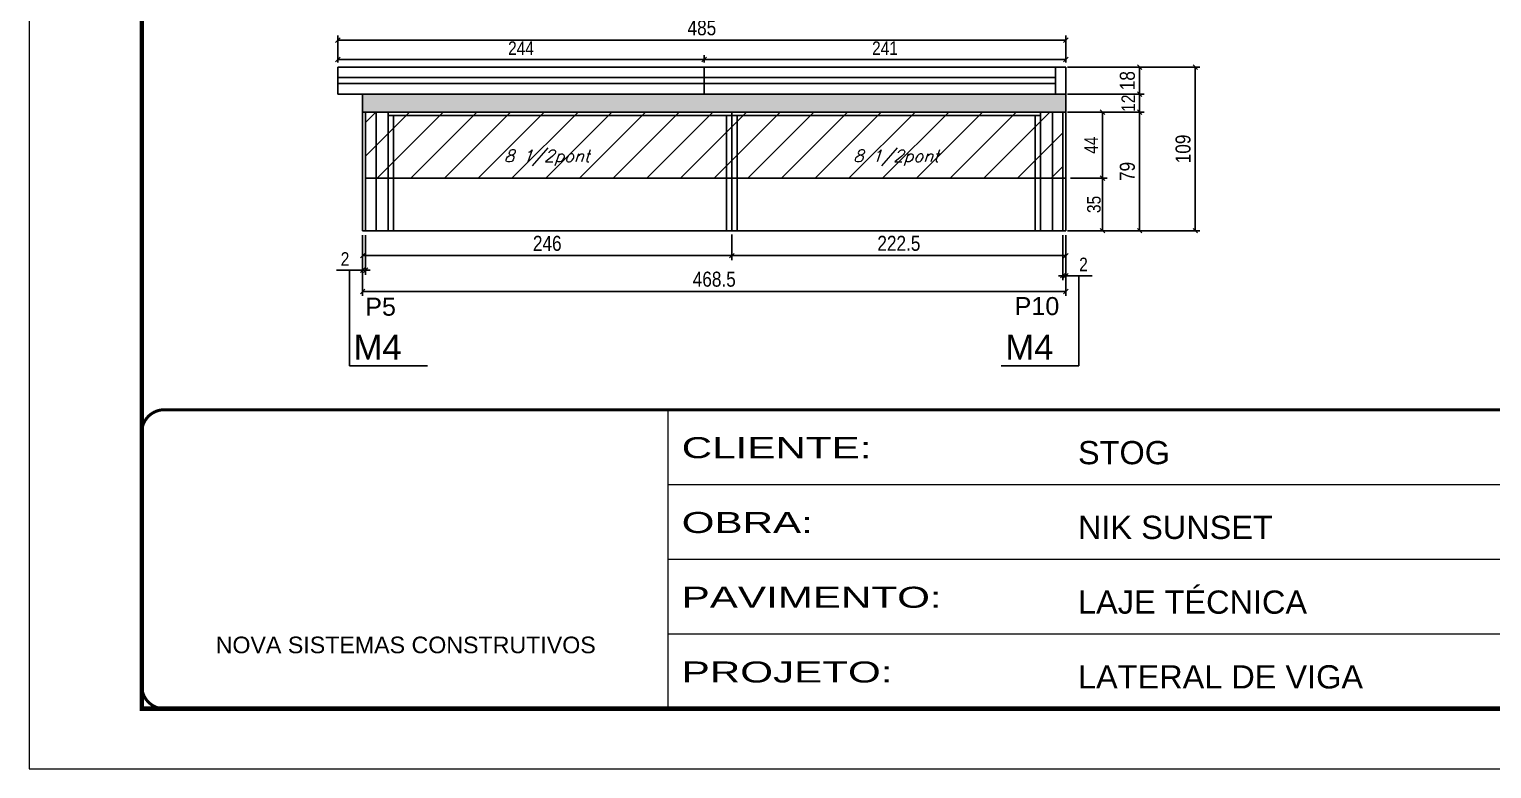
# Model space of a CAD drawing. Extents: x -10448 to -1189, y -11772 to 17235.
# Drawn here: x -7265 to -6290, y 13497 to 13990 of the extents above; entities that cross this region are included whole.
import ezdxf

# ---------------------------------------------------------------- set-up
doc = ezdxf.new("R2010")
doc.units = 0
doc.linetypes.add('CONTINUO', pattern=[0])
doc.linetypes.add('DASHED', pattern=[0.75, 0.5, -0.25])
for name, color, linetype in [('5', 5, 'Continuous'), ('COTA', 241, 'Continuous'), ('NOMENCLATURA', 7, 'Continuous'), ('Painéis', 200, 'Continuous'), ('Reaproveitamento', 251, 'Continuous'), ('SARR_2.2x7', 40, 'Continuous'), ('SARR_3.5x7', 81, 'Continuous'), ('texto', 7, 'Continuous')]:
    doc.layers.add(name, color=color, linetype=linetype)
doc.layers.add('Folhas', color=255, linetype='Continuous', lineweight=9)
doc.layers.add('SARRAFO DE PRESSAO', color=251, linetype='DASHED', lineweight=9)
doc.styles.add('ARIAL', font='arial.ttf')
doc.styles.add('COTA TECNICA', font='techl___.ttf', dxfattribs={"height": 10})
doc.styles.add('COTA TECNICA-50', font='techl___.ttf', dxfattribs={"height": 9})
doc.styles.add('Romans', font='romans.shx')
doc.styles.get("Standard").update_dxf_attribs({"font": 'arial.ttf'})
doc.styles.add('Tecnologia', font='')
doc.styles.get('Tecnologia').set_extended_font_data('Forgotten Futurist')
doc.dimstyles.new('COTA PAINEL-50', dxfattribs={"dimtxt": 9, "dimasz": 3, "dimexe": 3, "dimexo": 3, "dimgap": 3, "dimtad": 1, "dimdec": 1, "dimzin": 12, "dimdsep": 46, "dimtxsty": 'COTA TECNICA-50', "dimblk1": 'OBLIQUE', "dimblk2": 'OBLIQUE', "dimsah": 1, "dimcen": 0.9, "dimclrd": 4, "dimclre": 4, "dimclrt": 240, "dimadec": 1, "dimazin": 3, "dimtfac": 1, "dimtdec": 1, "dimtmove": 0, "dimatfit": 3, "dimfxl": 1, "dimtolj": 1, "dimtzin": 12, "dimarcsym": 0})
doc.dimstyles.new('PAINEL', dxfattribs={"dimtxt": 10, "dimasz": 3, "dimexe": 3, "dimexo": 3, "dimgap": 3, "dimtad": 1, "dimdec": 1, "dimzin": 12, "dimdsep": 46, "dimtxsty": 'COTA TECNICA', "dimblk1": 'OBLIQUE', "dimblk2": 'OBLIQUE', "dimsah": 1, "dimcen": 0.9, "dimclrd": 4, "dimclre": 4, "dimclrt": 240, "dimadec": 1, "dimazin": 3, "dimtfac": 1, "dimtdec": 1, "dimtmove": 0, "dimatfit": 3, "dimfxl": 1, "dimtolj": 1, "dimtzin": 12, "dimarcsym": 0})
pattern_1 = [(45, (-136285.783, -17230.444), (-11.2253202, 11.2253202), [])]

# ---------------------------------------------------------------- blocks, each defined once
blk = doc.blocks.new('9999999999')
at = {"color": 30, "linetype": 'CONTINUO'}
for p, q in [((98564.56, 34230.21), (98564.56, 34429.45)), ((98564.56, 34379.64), (99583.98, 34379.64)), ((98564.56, 34329.83), (99487.98, 34329.83)), ((98564.56, 34280.02), (99487.98, 34280.02))]:
    blk.add_line(p, q, dxfattribs=at)
at = {"color": 30, "linetype": 'CONTINUO', "const_width": 2}
blk.add_lwpolyline([(99583.98, 34230.21), (99583.98, 34414.45, 0.414214), (99568.98, 34429.45), (98228.98, 34429.45, 0.414214), (98213.98, 34414.45), (98213.98, 34245.21, 0.414214), (98228.98, 34230.21), (99583.98, 34230.21)], format="xyb", dxfattribs=at)
at = {"layer": 'Folhas'}
blk.add_lwpolyline([(98138.98, 34190.21), (99623.98, 34190.21), (99623.98, 35240.21), (98138.98, 35240.21)], close=True, dxfattribs=at)
at = {"layer": 'Folhas', "color": 30, "const_width": 3}
blk.add_lwpolyline([(98213.98, 34230.21), (99583.98, 34230.21), (99583.98, 35200.21), (98213.98, 35200.21)], close=True, dxfattribs=at)
at = {"color": 7, "linetype": 'Continuous', "ltscale": 5, "style": 'ARIAL'}
for s, height, p in [('STOG', 15.483, (98837.68, 34393.13)), ('NIK SUNSET', 15.483, (98837.68, 34343.32)), ('LAJE TÉCNICA', 15.4829, (98837.68, 34293.51)), ('NOVA SISTEMAS CONSTRUTIVOS', 11.0592, (98263.19, 34267.21)), ('LATERAL DE VIGA', 15.4829, (98837.68, 34243.7))]:
    blk.add_text(s, height=height, dxfattribs=at).set_placement(p)
at = {"layer": 'Folhas', "color": 7, "style": 'Tecnologia', "width": 1.5}
for s, p in [('CLIENTE:', (98573.65, 34397.17)), ('OBRA:', (98573.65, 34347.31)), ('PAVIMENTO:', (98573.65, 34297.5)), ('PROJETO:', (98573.65, 34247.69))]:
    blk.add_text(s, height=14, dxfattribs=at).set_placement(p)
blk = doc.blocks.new('_Oblique')
at = {"color": 0, "linetype": 'ByBlock', "lineweight": -2}
blk.add_line((-0.5, -0.5), (0.5, 0.5), dxfattribs=at)
blk = doc.blocks.new('*D239')
at = {"layer": 'COTA', "color": 4, "linetype": 'ByBlock', "lineweight": -2, "transparency": 16777216}
for p, q in [((-7042.67, 13852.61), (-7042.67, 13836.03)), ((-6796.67, 13853.03), (-6796.67, 13836.03)), ((-7042.67, 13839.03), (-6796.67, 13839.03))]:
    blk.add_line(p, q, dxfattribs=at)
at = {"layer": 'Defpoints', "color": 0, "linetype": 'ByBlock', "transparency": 16777216}
for p in [(-7042.67, 13855.61), (-6796.67, 13856.03), (-6796.67, 13839.03)]:
    blk.add_point(p, dxfattribs=at)
at = {"layer": 'COTA', "color": 4, "linetype": 'ByBlock', "lineweight": -2, "transparency": 16777216, "xscale": 3, "yscale": 3, "zscale": 3, "rotation": 180}
blk.add_blockref('_Oblique', (-7042.67, 13839.03), dxfattribs=at)
at = {"layer": 'COTA', "color": 4, "linetype": 'ByBlock', "lineweight": -2, "transparency": 16777216, "xscale": 3, "yscale": 3, "zscale": 3}
blk.add_blockref('_Oblique', (-6796.67, 13839.03), dxfattribs=at)
at = {"layer": 'COTA', "color": 240, "linetype": 'ByBlock', "transparency": 16777216, "insert": (-6919.67, 13847.13), "char_height": 10, "attachment_point": 5, "style": 'COTA TECNICA'}
blk.add_mtext('\\A1;246', dxfattribs=at)
blk = doc.blocks.new('*D240')
at = {"layer": 'COTA', "color": 4, "linetype": 'ByBlock', "lineweight": -2, "transparency": 16777216}
for p, q in [((-6796.67, 13853.03), (-6796.67, 13836.03)), ((-6574.17, 13852.61), (-6574.17, 13836.03)), ((-6796.67, 13839.03), (-6574.17, 13839.03))]:
    blk.add_line(p, q, dxfattribs=at)
at = {"layer": 'Defpoints', "color": 0, "linetype": 'ByBlock', "transparency": 16777216}
for p in [(-6796.67, 13856.03), (-6574.17, 13855.61), (-6574.17, 13839.03)]:
    blk.add_point(p, dxfattribs=at)
at = {"layer": 'COTA', "color": 4, "linetype": 'ByBlock', "lineweight": -2, "transparency": 16777216, "xscale": 3, "yscale": 3, "zscale": 3, "rotation": 180}
blk.add_blockref('_Oblique', (-6796.67, 13839.03), dxfattribs=at)
at = {"layer": 'COTA', "color": 4, "linetype": 'ByBlock', "lineweight": -2, "transparency": 16777216, "xscale": 3, "yscale": 3, "zscale": 3}
blk.add_blockref('_Oblique', (-6574.17, 13839.03), dxfattribs=at)
at = {"layer": 'COTA', "color": 240, "linetype": 'ByBlock', "transparency": 16777216, "insert": (-6685.42, 13847.14), "char_height": 10, "attachment_point": 5, "style": 'COTA TECNICA'}
blk.add_mtext('\\A1;222.5', dxfattribs=at)
blk = doc.blocks.new('*D241')
at = {"layer": 'COTA', "color": 4, "linetype": 'ByBlock', "lineweight": -2, "transparency": 16777216}
for p, q in [((-7042.67, 13852.61), (-7042.67, 13812.12)), ((-6574.17, 13852.61), (-6574.17, 13812.12)), ((-7042.67, 13815.12), (-6574.17, 13815.12))]:
    blk.add_line(p, q, dxfattribs=at)
at = {"layer": 'Defpoints', "color": 0, "linetype": 'ByBlock', "transparency": 16777216}
for p in [(-7042.67, 13855.61), (-6574.17, 13855.61), (-6574.17, 13815.12)]:
    blk.add_point(p, dxfattribs=at)
at = {"layer": 'COTA', "color": 4, "linetype": 'ByBlock', "lineweight": -2, "transparency": 16777216, "xscale": 3, "yscale": 3, "zscale": 3, "rotation": 180}
blk.add_blockref('_Oblique', (-7042.67, 13815.12), dxfattribs=at)
at = {"layer": 'COTA', "color": 4, "linetype": 'ByBlock', "lineweight": -2, "transparency": 16777216, "xscale": 3, "yscale": 3, "zscale": 3}
blk.add_blockref('_Oblique', (-6574.17, 13815.12), dxfattribs=at)
at = {"layer": 'COTA', "color": 240, "linetype": 'ByBlock', "transparency": 16777216, "insert": (-6808.42, 13823.25), "char_height": 10, "attachment_point": 5, "style": 'COTA TECNICA'}
blk.add_mtext('\\A1;468.5', dxfattribs=at)
blk = doc.blocks.new('*D243')
at = {"layer": 'COTA', "color": 4, "linetype": 'ByBlock', "lineweight": -2, "transparency": 16777216}
for p, q in [((-6573.17, 13934.61), (-6522.05, 13934.61)), ((-6525.05, 13934.61), (-6525.05, 13855.61)), ((-6573.17, 13855.61), (-6522.05, 13855.61))]:
    blk.add_line(p, q, dxfattribs=at)
at = {"layer": 'Defpoints', "color": 0, "linetype": 'ByBlock', "transparency": 16777216}
for p in [(-6576.17, 13934.61), (-6576.17, 13855.61), (-6525.05, 13855.61)]:
    blk.add_point(p, dxfattribs=at)
at = {"layer": 'COTA', "color": 4, "linetype": 'ByBlock', "lineweight": -2, "transparency": 16777216, "xscale": 3, "yscale": 3, "zscale": 3}
for p, rotation in [((-6525.05, 13934.61), 90), ((-6525.05, 13855.61), 270)]:
    blk.add_blockref('_Oblique', p, dxfattribs=dict(at, rotation=rotation))
at = {"layer": 'COTA', "color": 240, "linetype": 'ByBlock', "transparency": 16777216, "insert": (-6533.16, 13895.11), "char_height": 10, "attachment_point": 5, "rotation": 90, "style": 'COTA TECNICA'}
blk.add_mtext('\\A1;79', dxfattribs=at)
blk = doc.blocks.new('*D244')
at = {"layer": 'COTA', "color": 4, "linetype": 'ByBlock', "lineweight": -2, "transparency": 16777216}
for p, q in [((-6573.17, 13964.61), (-6522.05, 13964.61)), ((-6525.05, 13946.61), (-6525.05, 13964.61)), ((-6573.17, 13946.61), (-6522.05, 13946.61))]:
    blk.add_line(p, q, dxfattribs=at)
at = {"layer": 'Defpoints', "color": 0, "linetype": 'ByBlock', "transparency": 16777216}
for p in [(-6576.17, 13964.61), (-6525.05, 13964.61), (-6576.17, 13946.61)]:
    blk.add_point(p, dxfattribs=at)
at = {"layer": 'COTA', "color": 4, "linetype": 'ByBlock', "lineweight": -2, "transparency": 16777216, "xscale": 3, "yscale": 3, "zscale": 3}
for p, rotation in [((-6525.05, 13964.61), 90), ((-6525.05, 13946.61), 270)]:
    blk.add_blockref('_Oblique', p, dxfattribs=dict(at, rotation=rotation))
at = {"layer": 'COTA', "color": 240, "linetype": 'ByBlock', "transparency": 16777216, "insert": (-6533.15, 13955.61), "char_height": 10, "attachment_point": 5, "rotation": 90, "style": 'COTA TECNICA'}
blk.add_mtext('\\A1;18', dxfattribs=at)
blk = doc.blocks.new('*D245')
at = {"layer": 'COTA', "color": 4, "linetype": 'ByBlock', "lineweight": -2, "transparency": 16777216}
for p, q in [((-6573.17, 13964.61), (-6484.92, 13964.61)), ((-6487.92, 13964.61), (-6487.92, 13855.61)), ((-6573.17, 13855.61), (-6484.92, 13855.61))]:
    blk.add_line(p, q, dxfattribs=at)
at = {"layer": 'Defpoints', "color": 0, "linetype": 'ByBlock', "transparency": 16777216}
for p in [(-6576.17, 13964.61), (-6576.17, 13855.61), (-6487.92, 13855.61)]:
    blk.add_point(p, dxfattribs=at)
at = {"layer": 'COTA', "color": 4, "linetype": 'ByBlock', "lineweight": -2, "transparency": 16777216, "xscale": 3, "yscale": 3, "zscale": 3}
for p, rotation in [((-6487.92, 13964.61), 90), ((-6487.92, 13855.61), 270)]:
    blk.add_blockref('_Oblique', p, dxfattribs=dict(at, rotation=rotation))
at = {"layer": 'COTA', "color": 240, "linetype": 'ByBlock', "transparency": 16777216, "insert": (-6496.05, 13910.11), "char_height": 10, "attachment_point": 5, "rotation": 90, "style": 'COTA TECNICA'}
blk.add_mtext('\\A1;109', dxfattribs=at)
blk = doc.blocks.new('*D250')
at = {"layer": 'COTA', "color": 4, "linetype": 'ByBlock', "lineweight": -2, "transparency": 16777216}
for p, q in [((-6571.17, 13946.61), (-6522.05, 13946.61)), ((-6525.05, 13934.61), (-6525.05, 13946.61)), ((-6573.17, 13934.61), (-6522.05, 13934.61))]:
    blk.add_line(p, q, dxfattribs=at)
at = {"layer": 'Defpoints', "color": 0, "linetype": 'ByBlock', "transparency": 16777216}
for p in [(-6574.17, 13946.61), (-6525.05, 13946.61), (-6576.17, 13934.61)]:
    blk.add_point(p, dxfattribs=at)
at = {"layer": 'COTA', "color": 4, "linetype": 'ByBlock', "lineweight": -2, "transparency": 16777216, "xscale": 3, "yscale": 3, "zscale": 3}
for p, rotation in [((-6525.05, 13946.61), 90), ((-6525.05, 13934.61), 270)]:
    blk.add_blockref('_Oblique', p, dxfattribs=dict(at, rotation=rotation))
at = {"layer": 'COTA', "color": 240, "linetype": 'ByBlock', "transparency": 16777216, "insert": (-6532.61, 13940.61), "char_height": 9, "attachment_point": 5, "rotation": 90, "style": 'COTA TECNICA-50'}
blk.add_mtext('\\A1;12', dxfattribs=at)
blk = doc.blocks.new('*D251')
at = {"layer": 'COTA', "color": 4, "linetype": 'ByBlock', "lineweight": -2, "transparency": 16777216}
for p, q in [((-6573.17, 13934.61), (-6546.74, 13934.61)), ((-6549.74, 13934.61), (-6549.74, 13890.61)), ((-6571.17, 13890.61), (-6546.74, 13890.61))]:
    blk.add_line(p, q, dxfattribs=at)
at = {"layer": 'Defpoints', "color": 0, "linetype": 'ByBlock', "transparency": 16777216}
for p in [(-6576.17, 13934.61), (-6574.17, 13890.61), (-6549.74, 13890.61)]:
    blk.add_point(p, dxfattribs=at)
at = {"layer": 'COTA', "color": 4, "linetype": 'ByBlock', "lineweight": -2, "transparency": 16777216, "xscale": 3, "yscale": 3, "zscale": 3}
for p, rotation in [((-6549.74, 13934.61), 90), ((-6549.74, 13890.61), 270)]:
    blk.add_blockref('_Oblique', p, dxfattribs=dict(at, rotation=rotation))
at = {"layer": 'COTA', "color": 240, "linetype": 'ByBlock', "transparency": 16777216, "insert": (-6557.3, 13912.61), "char_height": 9, "attachment_point": 5, "rotation": 90, "style": 'COTA TECNICA-50'}
blk.add_mtext('\\A1;44', dxfattribs=at)
blk = doc.blocks.new('*D252')
at = {"layer": 'COTA', "color": 4, "linetype": 'ByBlock', "lineweight": -2, "transparency": 16777216}
for p, q in [((-6571.17, 13890.61), (-6546.74, 13890.61)), ((-6549.74, 13890.61), (-6549.74, 13855.61)), ((-6571.17, 13855.61), (-6546.74, 13855.61))]:
    blk.add_line(p, q, dxfattribs=at)
at = {"layer": 'Defpoints', "color": 0, "linetype": 'ByBlock', "transparency": 16777216}
for p in [(-6574.17, 13890.61), (-6574.17, 13855.61), (-6549.74, 13855.61)]:
    blk.add_point(p, dxfattribs=at)
at = {"layer": 'COTA', "color": 4, "linetype": 'ByBlock', "lineweight": -2, "transparency": 16777216, "xscale": 3, "yscale": 3, "zscale": 3}
for p, rotation in [((-6549.74, 13890.61), 90), ((-6549.74, 13855.61), 270)]:
    blk.add_blockref('_Oblique', p, dxfattribs=dict(at, rotation=rotation))
at = {"layer": 'COTA', "color": 240, "linetype": 'ByBlock', "transparency": 16777216, "insert": (-6555.43, 13873.11), "char_height": 9, "attachment_point": 5, "rotation": 90, "style": 'COTA TECNICA-50'}
blk.add_mtext('\\A1;35', dxfattribs=at)
blk = doc.blocks.new('*D256')
at = {"layer": 'COTA', "color": 4, "linetype": 'ByBlock', "lineweight": -2, "transparency": 16777216}
for p, q in [((-7059.17, 13967.61), (-7059.17, 13972.67)), ((-6815.17, 13967.61), (-6815.17, 13972.67)), ((-7059.17, 13969.67), (-6815.17, 13969.67))]:
    blk.add_line(p, q, dxfattribs=at)
at = {"layer": 'Defpoints', "color": 0, "linetype": 'ByBlock', "transparency": 16777216}
for p in [(-7059.17, 13964.61), (-6815.17, 13969.67), (-6815.17, 13964.61)]:
    blk.add_point(p, dxfattribs=at)
at = {"layer": 'COTA', "color": 4, "linetype": 'ByBlock', "lineweight": -2, "transparency": 16777216, "xscale": 3, "yscale": 3, "zscale": 3, "rotation": 180}
blk.add_blockref('_Oblique', (-7059.17, 13969.67), dxfattribs=at)
at = {"layer": 'COTA', "color": 4, "linetype": 'ByBlock', "lineweight": -2, "transparency": 16777216, "xscale": 3, "yscale": 3, "zscale": 3}
blk.add_blockref('_Oblique', (-6815.17, 13969.67), dxfattribs=at)
at = {"layer": 'COTA', "color": 240, "linetype": 'ByBlock', "transparency": 16777216, "insert": (-6937.17, 13977.23), "char_height": 9, "attachment_point": 5, "style": 'COTA TECNICA-50'}
blk.add_mtext('\\A1;244', dxfattribs=at)
blk = doc.blocks.new('*D257')
at = {"layer": 'COTA', "color": 4, "linetype": 'ByBlock', "lineweight": -2, "transparency": 16777216}
for p, q in [((-6815.17, 13967.61), (-6815.17, 13972.67)), ((-6574.17, 13967.61), (-6574.17, 13972.67)), ((-6815.17, 13969.67), (-6574.17, 13969.67))]:
    blk.add_line(p, q, dxfattribs=at)
at = {"layer": 'Defpoints', "color": 0, "linetype": 'ByBlock', "transparency": 16777216}
for p in [(-6815.17, 13964.61), (-6574.17, 13969.67), (-6574.17, 13964.61)]:
    blk.add_point(p, dxfattribs=at)
at = {"layer": 'COTA', "color": 4, "linetype": 'ByBlock', "lineweight": -2, "transparency": 16777216, "xscale": 3, "yscale": 3, "zscale": 3, "rotation": 180}
blk.add_blockref('_Oblique', (-6815.17, 13969.67), dxfattribs=at)
at = {"layer": 'COTA', "color": 4, "linetype": 'ByBlock', "lineweight": -2, "transparency": 16777216, "xscale": 3, "yscale": 3, "zscale": 3}
blk.add_blockref('_Oblique', (-6574.17, 13969.67), dxfattribs=at)
at = {"layer": 'COTA', "color": 240, "linetype": 'ByBlock', "transparency": 16777216, "insert": (-6694.67, 13977.23), "char_height": 9, "attachment_point": 5, "style": 'COTA TECNICA-50'}
blk.add_mtext('\\A1;241', dxfattribs=at)
blk = doc.blocks.new('*D246')
at = {"layer": 'COTA', "color": 4, "linetype": 'ByBlock', "lineweight": -2, "transparency": 16777216}
for p, q in [((-7042.67, 13852.61), (-7042.67, 13826.28)), ((-7040.67, 13852.61), (-7040.67, 13826.28)), ((-7042.67, 13829.28), (-7060.17, 13829.28)), ((-7040.67, 13829.28), (-7042.67, 13829.28)), ((-7040.67, 13829.28), (-7037.67, 13829.28))]:
    blk.add_line(p, q, dxfattribs=at)
at = {"layer": 'Defpoints', "color": 0, "linetype": 'ByBlock', "transparency": 16777216}
for p in [(-7042.67, 13855.61), (-7040.67, 13855.61), (-7042.67, 13829.28)]:
    blk.add_point(p, dxfattribs=at)
at = {"layer": 'COTA', "color": 4, "linetype": 'ByBlock', "lineweight": -2, "transparency": 16777216, "xscale": 3, "yscale": 3, "zscale": 3}
blk.add_blockref('_Oblique', (-7042.67, 13829.28), dxfattribs=at)
at = {"layer": 'COTA', "color": 4, "linetype": 'ByBlock', "lineweight": -2, "transparency": 16777216, "xscale": 3, "yscale": 3, "zscale": 3, "rotation": 180}
blk.add_blockref('_Oblique', (-7040.67, 13829.28), dxfattribs=at)
at = {"layer": 'COTA', "color": 240, "linetype": 'ByBlock', "transparency": 16777216, "insert": (-7054.42, 13836.78), "char_height": 9, "attachment_point": 5, "style": 'COTA TECNICA-50'}
blk.add_mtext('\\A1;2', dxfattribs=at)
blk = doc.blocks.new('*D247')
at = {"layer": 'COTA', "color": 4, "linetype": 'ByBlock', "lineweight": -2, "transparency": 16777216}
for p, q in [((-6576.17, 13852.61), (-6576.17, 13822.65)), ((-6574.17, 13852.61), (-6574.17, 13822.65)), ((-6576.17, 13825.65), (-6579.17, 13825.65)), ((-6576.17, 13825.65), (-6574.17, 13825.65)), ((-6574.17, 13825.65), (-6556.67, 13825.65))]:
    blk.add_line(p, q, dxfattribs=at)
at = {"layer": 'Defpoints', "color": 0, "linetype": 'ByBlock', "transparency": 16777216}
for p in [(-6576.17, 13855.61), (-6574.17, 13855.61), (-6574.17, 13825.65)]:
    blk.add_point(p, dxfattribs=at)
at = {"layer": 'COTA', "color": 4, "linetype": 'ByBlock', "lineweight": -2, "transparency": 16777216, "xscale": 3, "yscale": 3, "zscale": 3}
blk.add_blockref('_Oblique', (-6576.17, 13825.65), dxfattribs=at)
at = {"layer": 'COTA', "color": 4, "linetype": 'ByBlock', "lineweight": -2, "transparency": 16777216, "xscale": 3, "yscale": 3, "zscale": 3, "rotation": 180}
blk.add_blockref('_Oblique', (-6574.17, 13825.65), dxfattribs=at)
at = {"layer": 'COTA', "color": 240, "linetype": 'ByBlock', "transparency": 16777216, "insert": (-6562.42, 13833.15), "char_height": 9, "attachment_point": 5, "style": 'COTA TECNICA-50'}
blk.add_mtext('\\A1;2', dxfattribs=at)
blk = doc.blocks.new('*D275')
at = {"layer": 'COTA', "color": 4, "lineweight": -2, "transparency": 16777216}
for p, q in [((-7059.17, 13967.61), (-7059.17, 13985.64)), ((-7059.17, 13982.64), (-6574.17, 13982.64)), ((-6574.17, 13967.61), (-6574.17, 13985.64))]:
    blk.add_line(p, q, dxfattribs=at)
at = {"layer": 'Defpoints', "color": 0, "transparency": 16777216}
for p in [(-6574.17, 13982.64), (-7059.17, 13964.61), (-6574.17, 13964.61)]:
    blk.add_point(p, dxfattribs=at)
at = {"layer": 'COTA', "color": 4, "lineweight": -2, "transparency": 16777216, "xscale": 3, "yscale": 3, "zscale": 3, "rotation": 180}
blk.add_blockref('_Oblique', (-7059.17, 13982.64), dxfattribs=at)
at = {"layer": 'COTA', "color": 4, "lineweight": -2, "transparency": 16777216, "xscale": 3, "yscale": 3, "zscale": 3}
blk.add_blockref('_Oblique', (-6574.17, 13982.64), dxfattribs=at)
at = {"layer": 'COTA', "color": 240, "transparency": 16777216, "insert": (-6816.67, 13990.77), "char_height": 10, "attachment_point": 5, "style": 'COTA TECNICA'}
blk.add_mtext('\\A1;485', dxfattribs=at)

msp = doc.modelspace()

# ---------------------------------------------------------------- hatches: boundary and pattern name
at = {"layer": 'COTA', "linetype": 'ByBlock'}
h = msp.add_hatch(dxfattribs=at)
h.set_pattern_fill('AR-CONC', color=256, scale=0.03)
h.set_pattern_definition([(50, (-141040.7827, -5748.693), (5.46554007, -0.47817257), [0.5715, -6.2865]), (355, (-141040.7827, -5748.693), (-1.05730264, 5.73170536), [0.4572, -5.02921753]), (100.4514447, (-141040.327, -5748.733), (4.40823741, 5.25353256), [0.48570026, -5.34270734]), (46.1842, (-141040.783, -5747.169), (8.13237123, -1.26126984), [0.85725, -9.42975]), (96.6355576, (-141040.105, -5747.274), (7.122124, 7.42278374), [0.7285507, -8.01406824]), (351.184151, (-141040.783, -5747.169), (7.122124, 7.42278374), [0.685799, -7.54379196]), (21, (-141040.0207, -5747.55), (4.54843174, -3.06795595), [0.5715, -6.2865]), (326, (-141040.0207, -5747.55), (1.85406085, 5.52563898), [0.4572, -5.0292]), (71.451445, (-141039.6417, -5747.806), (6.40249258, 2.45768307), [0.48570026, -5.34269813]), (37.5, (-141040.7827, -5748.6931), (0.092658098, 2.536651166), [0, -4.96824, 0, -5.1054, 0, -5.04825]), (7.5, (-141040.7827, -5748.693), (2.004589875, 3.005417245), [0, -2.91084, 0, -4.85394, 0, -1.92405]), (327.5, (-141042.482, -5748.6931), (4.067717855, -0.17186232), [0, -1.905, 0, -5.9436, 0, -7.8867]), (317.5, (-141043.244, -5748.693), (4.44387544, 0.76279473), [0, -2.4765, 0, -3.94716, 0, -5.6007])])
h.paths.add_polyline_path([(-6574.17, 13934.61), (-6574.17, 13946.61), (-7042.67, 13946.61), (-7042.67, 13934.61)])
at = {"layer": 'Reaproveitamento', "linetype": 'ByBlock'}
h = msp.add_hatch(dxfattribs=at)
h.set_pattern_fill('ANSI31', color=256, scale=5)
h.set_pattern_definition(pattern_1)
h.paths.add_polyline_path([(-6796.67, 13890.61), (-6796.67, 13934.61), (-7040.67, 13934.61), (-7040.67, 13890.61)])
h = msp.add_hatch(dxfattribs=at)
h.set_pattern_fill('ANSI31', color=256, scale=5)
h.set_pattern_definition(pattern_1)
h.paths.add_polyline_path([(-6796.67, 13934.61), (-6796.67, 13890.61), (-6576.17, 13890.61), (-6576.17, 13934.61)])

# ---------------------------------------------------------------- linework, layer by layer
at = {"layer": 'COTA', "linetype": 'ByBlock'}
for p, q in [((-7042.67, 13934.61), (-7042.67, 13946.61)), ((-6574.17, 13946.61), (-6574.17, 13934.61))]:
    msp.add_line(p, q, dxfattribs=at)
at = {"layer": 'NOMENCLATURA', "linetype": 'Continuous'}
for p, q in [((-7051.42, 13765.59), (-7051.42, 13829.28)), ((-6565.42, 13765.59), (-6565.42, 13825.65)), ((-7051.42, 13765.59), (-6999.53, 13765.59)), ((-6565.42, 13765.59), (-6617.3, 13765.59))]:
    msp.add_line(p, q, dxfattribs=at)
at = {"layer": 'Painéis'}
for p, q in [((-7059.17, 13964.61), (-6574.17, 13964.61)), ((-7059.17, 13946.61), (-6574.17, 13946.61)), ((-7042.67, 13934.61), (-6574.17, 13934.61)), ((-7042.67, 13934.61), (-7042.67, 13855.61)), ((-7040.67, 13934.61), (-6576.17, 13934.61)), ((-7040.67, 13934.61), (-7040.67, 13855.61)), ((-6796.67, 13934.61), (-6796.67, 13855.61)), ((-6576.17, 13934.61), (-6576.17, 13855.61)), ((-6574.17, 13934.61), (-6574.17, 13855.61)), ((-6574.17, 13890.61), (-7040.67, 13890.61)), ((-6574.17, 13855.61), (-7042.67, 13855.61))]:
    msp.add_line(p, q, dxfattribs=at)
at = {"layer": 'Painéis', "linetype": 'ByBlock'}
for p, q in [((-7059.17, 13964.61), (-7059.17, 13946.61)), ((-6815.17, 13964.61), (-6815.17, 13946.61)), ((-6574.17, 13964.61), (-6574.17, 13946.61))]:
    msp.add_line(p, q, dxfattribs=at)
at = {"layer": 'SARR_2.2x7', "linetype": 'Continuous'}
for p, q in [((-6581.17, 13964.61), (-6581.17, 13946.61)), ((-7059.17, 13957.61), (-6815.17, 13957.61)), ((-7059.17, 13953.61), (-6815.17, 13953.61)), ((-6815.17, 13957.61), (-6581.17, 13957.61)), ((-6815.17, 13953.61), (-6581.17, 13953.61)), ((-7033.67, 13934.61), (-7033.67, 13890.61)), ((-6583.17, 13934.61), (-6583.17, 13890.61)), ((-6796.67, 13932.41), (-7025.67, 13932.41)), ((-6796.67, 13932.41), (-6591.17, 13932.41)), ((-7033.67, 13890.61), (-7033.67, 13855.61)), ((-6583.17, 13890.61), (-6583.17, 13855.61))]:
    msp.add_line(p, q, dxfattribs=at)
at = {"layer": 'SARR_3.5x7'}
for p, q in [((-7025.67, 13934.61), (-7025.67, 13855.61)), ((-6591.17, 13934.61), (-6591.17, 13855.61)), ((-7022.17, 13932.41), (-7022.17, 13855.61)), ((-6800.17, 13932.41), (-6800.17, 13855.61)), ((-6793.17, 13932.41), (-6793.17, 13855.61)), ((-6594.67, 13932.41), (-6594.67, 13855.61)), ((-6796.67, 13890.61), (-6796.67, 13855.61)), ((-7025.67, 13855.61), (-7022.17, 13855.61)), ((-6800.17, 13855.61), (-6793.17, 13855.61)), ((-6594.67, 13855.61), (-6591.17, 13855.61))]:
    msp.add_line(p, q, dxfattribs=at)

# ---------------------------------------------------------------- block references
at = {"layer": 'SARRAFO DE PRESSAO', "color": 6, "linetype": 'ByBlock'}
msp.add_blockref('9999999999', (-105403.76, -20693.13), dxfattribs=at)

# ---------------------------------------------------------------- texts
at = {"layer": '5', "linetype": 'Continuous'}
for s, p in [('P5', (-7040.99, 13798.99)), ('P10', (-6608.35, 13799.39))]:
    msp.add_text(s, height=12, rotation=0.00004, dxfattribs=at).set_placement(p)
at = {"layer": 'NOMENCLATURA', "linetype": 'Continuous'}
for p in [(-7048.73, 13769.78), (-6614.46, 13769.78)]:
    msp.add_text('M4', height=16.5, dxfattribs=at).set_placement(p)
at = {"layer": 'texto', "color": 2, "char_height": 8, "attachment_point": 5, "style": 'Romans'}
for insert in [(-6920.01, 13904.08), (-6687.35, 13904.08)]:
    msp.add_mtext('{\\Q19;\\C256;8 1/2pont}', dxfattribs=dict(at, insert=insert))

# ---------------------------------------------------------------- dimensions: what is measured, and where the dimension line sits
at = {"layer": 'COTA'}
dim = msp.add_linear_dim(base=(-6574.17, 13982.64), p1=(-7059.17, 13964.61), p2=(-6574.17, 13964.61), dimstyle='PAINEL', dxfattribs=at)
dim.commit()
dim.dimension.update_dxf_attribs({"geometry": '*D275', "text_midpoint": (-6816.67, 13990.77)})
at = {"layer": 'COTA', "linetype": 'ByBlock'}
for base, p1, p2, dimstyle, picture, middle in [((-6815.17, 13969.67), (-7059.17, 13964.61), (-6815.17, 13964.61), 'COTA PAINEL-50', '*D256', (-6937.17, 13977.23)), ((-7042.67, 13829.28), (-7040.67, 13855.61), (-7042.67, 13855.61), 'COTA PAINEL-50', '*D246', (-7054.42, 13836.78)), ((-6796.67, 13839.03), (-7042.67, 13855.61), (-6796.67, 13856.03), 'PAINEL', '*D239', (-6919.67, 13847.13)), ((-6574.17, 13815.12), (-7042.67, 13855.61), (-6574.17, 13855.61), 'PAINEL', '*D241', (-6808.42, 13823.25)), ((-6574.17, 13825.65), (-6576.17, 13855.61), (-6574.17, 13855.61), 'COTA PAINEL-50', '*D247', (-6562.42, 13833.15))]:
    dim = msp.add_linear_dim(base=base, p1=p1, p2=p2, dimstyle=dimstyle, dxfattribs=at)
    dim.commit()
    dim.dimension.update_dxf_attribs({"geometry": picture, "text_midpoint": middle})
for base, p1, p2, dimstyle, picture, middle in [((-6574.17, 13969.67), (-6815.17, 13964.61), (-6574.17, 13964.61), 'COTA PAINEL-50', '*D257', (-6694.67, 13977.23)), ((-6574.17, 13839.03), (-6796.67, 13856.03), (-6574.17, 13855.61), 'PAINEL', '*D240', (-6685.42, 13847.14))]:
    dim = msp.add_linear_dim(base=base, p1=p1, p2=p2, dimstyle=dimstyle, override={"dimtmove": 1}, dxfattribs=at)
    dim.commit()
    dim.dimension.update_dxf_attribs({"geometry": picture, "text_midpoint": middle})
for base, p1, p2, dimstyle, picture, middle in [((-6525.05, 13964.61), (-6576.17, 13946.61), (-6576.17, 13964.61), 'PAINEL', '*D244', (-6533.15, 13955.61)), ((-6487.92, 13855.61), (-6576.17, 13964.61), (-6576.17, 13855.61), 'PAINEL', '*D245', (-6496.05, 13910.11)), ((-6525.05, 13855.61), (-6576.17, 13934.61), (-6576.17, 13855.61), 'PAINEL', '*D243', (-6533.16, 13895.11)), ((-6549.74, 13890.61), (-6576.17, 13934.61), (-6574.17, 13890.61), 'COTA PAINEL-50', '*D251', (-6557.3, 13912.61))]:
    dim = msp.add_linear_dim(base=base, p1=p1, p2=p2, angle=90, dimstyle=dimstyle, dxfattribs=at)
    dim.commit()
    dim.dimension.update_dxf_attribs({"geometry": picture, "text_midpoint": middle})
dim = msp.add_linear_dim(base=(-6525.05, 13946.61), p1=(-6576.17, 13934.61), p2=(-6574.17, 13946.61), angle=90, dimstyle='COTA PAINEL-50', dxfattribs=at)
dim.commit()
dim.dimension.update_dxf_attribs({"geometry": '*D250', "text_midpoint": (-6525.05, 13940.61), "dimtype": 160})
dim = msp.add_linear_dim(base=(-6549.74, 13855.61), p1=(-6574.17, 13890.61), p2=(-6574.17, 13855.61), angle=90, dimstyle='COTA PAINEL-50', override={"dimtmove": 1}, dxfattribs=at)
dim.commit()
dim.dimension.update_dxf_attribs({"geometry": '*D252', "text_midpoint": (-6547.74, 13873.11), "dimtype": 160})

doc.saveas('drawing.dxf')
